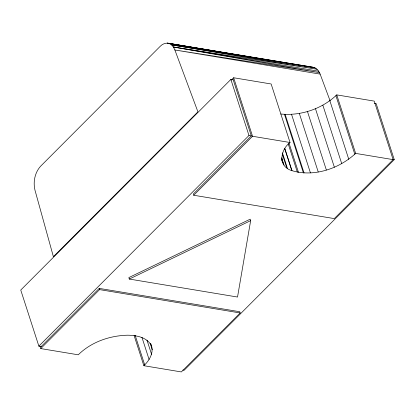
<?xml version="1.0" encoding="UTF-8"?>
<svg xmlns="http://www.w3.org/2000/svg" width="415" height="415" viewBox="0 0 415 415"><rect width="100%" height="100%" fill="white"/><g stroke="black" fill="none" stroke-linecap="round" stroke-linejoin="round"><path stroke-width="0.62" d="M134.107 335.522L143.855 365.708C149.784 360.204 154.588 351.635 150.712 343.63M250.65 220.65L237.525 297.036L129.298 279.056L128.826 277.594L250.178 219.187L250.65 220.65L129.298 279.056M233.401 79.851L230.865 79.431L20.75 290.049L38.865 346.131L41.396 346.551M231.383 80.033L233.655 77.755L271.145 83.986L290.044 142.501C280.198 149.851 277.718 166.654 291.989 170.669C314.067 177.345 339.164 168.646 355.65 153.4L393.14 159.63L374.242 101.11L336.752 94.885C322.102 108.818 300.942 116.101 280.805 114.001M38.865 346.131L248.979 135.508L251.511 135.933M41.204 346.52L99.201 288.389L239.782 311.743L240.176 312.962L181.345 371.933L143.855 365.708M39.965 346.115L40.758 348.579L99.59 289.608L240.176 312.962M233.209 79.82L251.319 135.897L193.328 194.028L193.722 195.247L252.553 136.276L290.044 142.501M393.14 159.63L334.308 218.601L193.722 195.247M374.237 103.247L376.135 103.563L394.25 159.64L184.136 370.263L182.87 370.05M311.717 67.303C315.805 66.888 318.881 70.586 320.141 74.109L330.081 100.788M320.141 74.109L174.871 49.976L319.498 72.615L173.377 46.999L317.076 69.243L171.514 44.856C168.194 41.848 163.111 43.134 160.32 46.21L40.577 166.244C34.839 172.593 32.956 181.972 34.985 190.2L53.39 256.688L197.913 111.817L174.871 49.976L173.377 46.999L171.514 44.856L315.094 67.863L169.491 43.585L312.874 67.225L167.245 43.067L205.466 49.546M173.377 46.999L318.715 71.23M392.984 159.433L394.25 159.64M40.758 348.579L78.248 354.809C91.186 342.038 109.602 335.616 127.581 335.206L127.846 335.206C136.462 335.351 146.817 337.172 151.309 345.477M206.737 49.764L220.116 52.031M221.387 52.249L222.663 52.466M223.934 52.679L225.21 52.897M226.486 53.115L227.757 53.328M229.033 53.545L230.304 53.763M231.58 53.976L232.851 54.194M234.127 54.412L237.313 54.951M238.589 55.164L239.86 55.382M241.136 55.6L242.407 55.812M243.683 56.03L244.954 56.248M246.23 56.461L247.506 56.679M248.777 56.897L250.053 57.109M263.426 59.381L264.703 59.594M336.752 94.885L355.65 153.4M335.911 95.725L354.809 154.245M329.884 100.814L348.787 159.334M322.854 105.203L341.752 163.723M315.462 108.694L334.365 167.214M307.458 111.485L326.361 170.005M299.324 113.394L318.222 171.914M291.538 114.353L310.436 172.873M285.152 114.436L304.05 172.951M284.503 114.4L303.401 172.92M289.125 143.434L298.473 172.386M288.212 143.849L297.363 172.184M284.825 148.492L291.989 170.669M284.633 148.414L291.797 170.591M282.418 152.886L287.388 168.288M282.221 153.685L286.796 167.857M281.577 157.664L283.964 165.056M281.583 158.348L283.575 164.506M281.624 159.879L282.024 161.108M233.655 77.755L252.553 136.276M230.865 79.431L248.979 135.508M150.272 343.594L152.258 349.757M147.003 340.191L151.579 354.358M141.93 337.328L149.094 359.504M135.145 335.294L144.695 364.863M99.201 288.389L99.59 289.608"/></g></svg>
